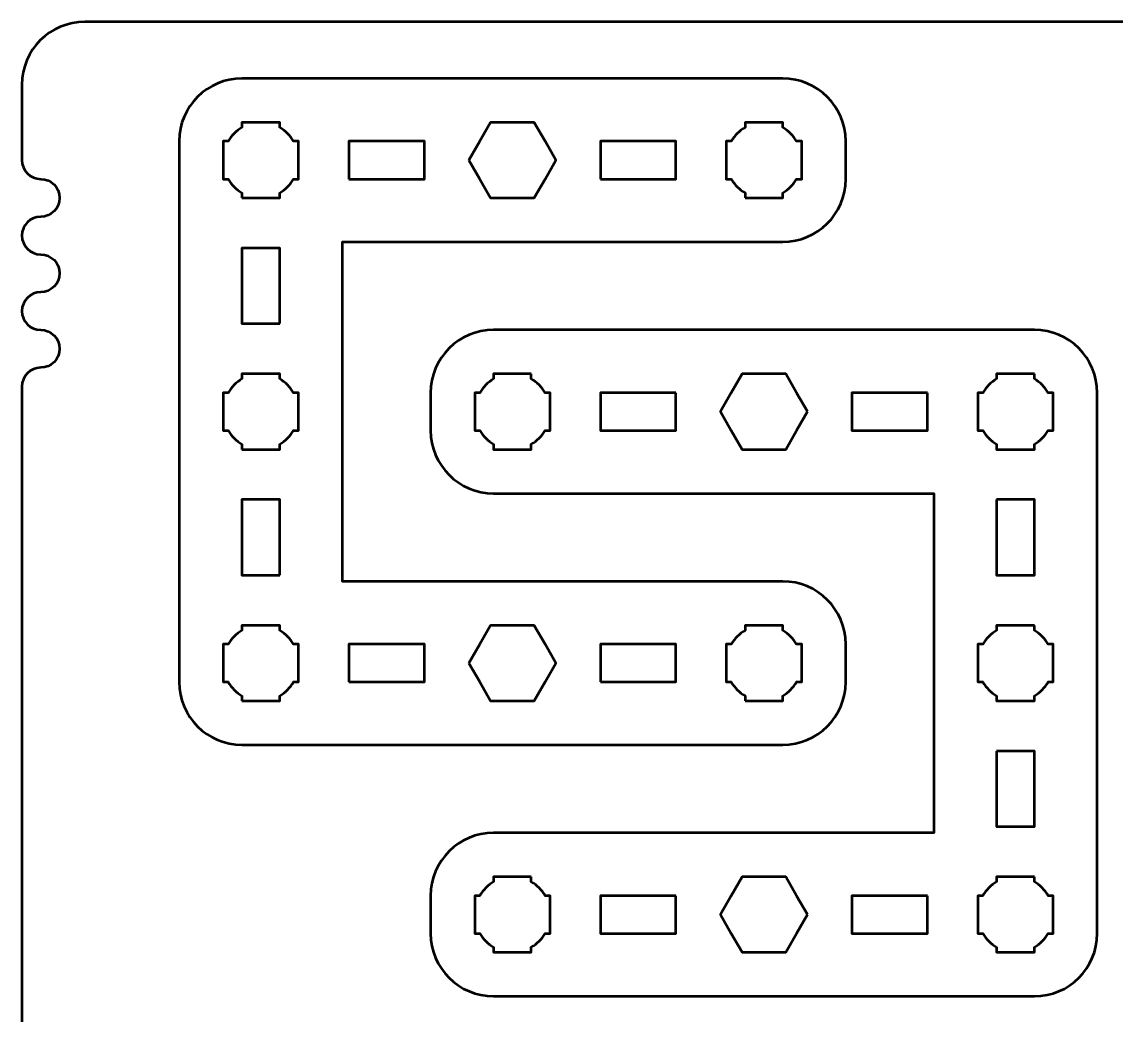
# Model space of a CAD drawing. Header units: centimetres. Extents: x -21 to 0, y -29.7 to 0.
# Drawn here: x -21 to -12.3, y -7.9 to 0 of the extents above; entities that cross this region are included whole.
import ezdxf

# ---------------------------------------------------------------- set-up
doc = ezdxf.new("R2010")
doc.units = ezdxf.units.CM
doc.header["$MEASUREMENT"] = 0
doc.layers.add('Layer 1', color=7, linetype='Continuous')

msp = doc.modelspace()

# ---------------------------------------------------------------- linework, layer by layer
at = {"layer": 'Layer 1', "color": 1, "lineweight": 53}
msp.add_open_spline([(-21.00003, -29.19995), (-21.00003, -29.19995), (-21.00003, -2.89992), (-21.00003, -2.89992), (-21.00003, -2.89992), (-21.00003, -2.81709), (-20.93286, -2.74992), (-20.85003, -2.74992), (-20.85003, -2.74992), (-20.7672, -2.74992), (-20.70003, -2.68275), (-20.70003, -2.59992), (-20.70003, -2.59992), (-20.70003, -2.51709), (-20.7672, -2.44992), (-20.85003, -2.44992), (-20.85003, -2.44992), (-20.93286, -2.44992), (-21.00003, -2.38275), (-21.00003, -2.29992), (-21.00003, -2.29992), (-21.00003, -2.21709), (-20.93286, -2.14992), (-20.85003, -2.14992), (-20.85003, -2.14992), (-20.7672, -2.14992), (-20.70003, -2.08275), (-20.70003, -1.99992), (-20.70003, -1.99992), (-20.70003, -1.91709), (-20.7672, -1.84992), (-20.85003, -1.84992), (-20.85003, -1.84992), (-20.93286, -1.84992), (-21.00003, -1.78275), (-21.00003, -1.69992), (-21.00003, -1.69992), (-21.00003, -1.61709), (-20.93286, -1.54992), (-20.85003, -1.54992), (-20.85003, -1.54992), (-20.7672, -1.54992), (-20.70003, -1.48275), (-20.70003, -1.39992), (-20.70003, -1.39992), (-20.70003, -1.31709), (-20.7672, -1.24992), (-20.85003, -1.24992), (-20.85003, -1.24992), (-20.93286, -1.24992), (-21.00003, -1.18275), (-21.00003, -1.09992), (-21.00003, -1.09992), (-21.00003, -1.09992), (-21.00003, -0.49992), (-21.00003, -0.49992), (-21.00003, -0.49992), (-21.00003, -0.22295), (-20.77694, 0.00004), (-20.49994, 0.00004), (-20.49994, 0.00004), (-20.49994, 0.00004), (-0.50008, 0.00004), (-0.50008, 0.00004), (-0.50008, 0.00004), (-0.22294, 0.00004), (0.00002, -0.22295), (0.00002, -0.49992), (0.00002, -0.49992), (0.00002, -0.49992), (0.00002, -29.19995), (0.00002, -29.19995), (0.00002, -29.19995), (0.00002, -29.47695), (-0.22294, -29.70004), (-0.50008, -29.70004), (-0.50008, -29.70004), (-0.50008, -29.70004), (-20.49994, -29.70004), (-20.49994, -29.70004), (-20.49994, -29.70004), (-20.77694, -29.70004), (-21.00003, -29.47695), (-21.00003, -29.19995)], degree=3, knots=[0, 0, 0, 0, 0.047619, 0.047619, 0.047619, 0.047619, 0.0952381, 0.0952381, 0.0952381, 0.0952381, 0.1428571, 0.1428571, 0.1428571, 0.1428571, 0.1904762, 0.1904762, 0.1904762, 0.1904762, 0.2380952, 0.2380952, 0.2380952, 0.2380952, 0.2857143, 0.2857143, 0.2857143, 0.2857143, 0.3333333, 0.3333333, 0.3333333, 0.3333333, 0.3809524, 0.3809524, 0.3809524, 0.3809524, 0.4285714, 0.4285714, 0.4285714, 0.4285714, 0.4761905, 0.4761905, 0.4761905, 0.4761905, 0.5238095, 0.5238095, 0.5238095, 0.5238095, 0.5714286, 0.5714286, 0.5714286, 0.5714286, 0.6190476, 0.6190476, 0.6190476, 0.6190476, 0.6666667, 0.6666667, 0.6666667, 0.6666667, 0.7142857, 0.7142857, 0.7142857, 0.7142857, 0.7619048, 0.7619048, 0.7619048, 0.7619048, 0.8095238, 0.8095238, 0.8095238, 0.8095238, 0.8571429, 0.8571429, 0.8571429, 0.8571429, 0.9047619, 0.9047619, 0.9047619, 0.9047619, 0.952381, 0.952381, 0.952381, 0.952381, 1, 1, 1, 1], dxfattribs=at)
at = {"layer": 'Layer 1', "color": 3, "lineweight": 53}
for points in [[(-14.95, -1.75), (-14.95, -1.75), (-18.45, -1.75), (-18.45, -1.75), (-18.45, -1.75), (-18.45, -1.75), (-18.45, -4.45), (-18.45, -4.45), (-18.45, -4.45), (-18.45, -4.45), (-14.95, -4.45), (-14.95, -4.45), (-14.95, -4.45), (-14.67391, -4.45), (-14.45, -4.67391), (-14.45, -4.95), (-14.45, -4.95), (-14.45, -4.95), (-14.45, -5.25), (-14.45, -5.25), (-14.45, -5.25), (-14.45, -5.52609), (-14.67391, -5.75), (-14.95, -5.75), (-14.95, -5.75), (-14.95, -5.75), (-18.95, -5.75), (-18.95, -5.75), (-18.95, -5.75), (-18.95, -5.75), (-19.25, -5.75), (-19.25, -5.75), (-19.25, -5.75), (-19.52609, -5.75), (-19.75, -5.52609), (-19.75, -5.25), (-19.75, -5.25), (-19.75, -5.25), (-19.75, -4.95), (-19.75, -4.95), (-19.75, -4.95), (-19.75, -4.95), (-19.75, -1.25), (-19.75, -1.25), (-19.75, -1.25), (-19.75, -1.25), (-19.75, -0.95), (-19.75, -0.95), (-19.75, -0.95), (-19.75, -0.67391), (-19.52609, -0.45), (-19.25, -0.45), (-19.25, -0.45), (-19.25, -0.45), (-18.95, -0.45), (-18.95, -0.45), (-18.95, -0.45), (-18.95, -0.45), (-14.95, -0.45), (-14.95, -0.45), (-14.95, -0.45), (-14.67391, -0.45), (-14.45, -0.67391), (-14.45, -0.95), (-14.45, -0.95), (-14.45, -0.95), (-14.45, -1.25), (-14.45, -1.25), (-14.45, -1.25), (-14.45, -1.52609), (-14.67391, -1.75), (-14.95, -1.75)], [(-17.25, -6.45), (-17.25, -6.45), (-13.75, -6.45), (-13.75, -6.45), (-13.75, -6.45), (-13.75, -6.45), (-13.75, -3.75), (-13.75, -3.75), (-13.75, -3.75), (-13.75, -3.75), (-17.25, -3.75), (-17.25, -3.75), (-17.25, -3.75), (-17.52609, -3.75), (-17.75, -3.52609), (-17.75, -3.25), (-17.75, -3.25), (-17.75, -3.25), (-17.75, -2.95), (-17.75, -2.95), (-17.75, -2.95), (-17.75, -2.67391), (-17.52609, -2.45), (-17.25, -2.45), (-17.25, -2.45), (-17.25, -2.45), (-13.25, -2.45), (-13.25, -2.45), (-13.25, -2.45), (-13.25, -2.45), (-12.95, -2.45), (-12.95, -2.45), (-12.95, -2.45), (-12.67391, -2.45), (-12.45, -2.67391), (-12.45, -2.95), (-12.45, -2.95), (-12.45, -2.95), (-12.45, -3.25), (-12.45, -3.25), (-12.45, -3.25), (-12.45, -3.25), (-12.45, -6.95), (-12.45, -6.95), (-12.45, -6.95), (-12.45, -6.95), (-12.45, -7.25), (-12.45, -7.25), (-12.45, -7.25), (-12.45, -7.52609), (-12.67391, -7.75), (-12.95, -7.75), (-12.95, -7.75), (-12.95, -7.75), (-13.25, -7.75), (-13.25, -7.75), (-13.25, -7.75), (-13.25, -7.75), (-17.25, -7.75), (-17.25, -7.75), (-17.25, -7.75), (-17.52609, -7.75), (-17.75, -7.52609), (-17.75, -7.25), (-17.75, -7.25), (-17.75, -7.25), (-17.75, -6.95), (-17.75, -6.95), (-17.75, -6.95), (-17.75, -6.67391), (-17.52609, -6.45), (-17.25, -6.45)]]:
    msp.add_open_spline(points, degree=3, knots=[0, 0, 0, 0, 0.0555556, 0.0555556, 0.0555556, 0.0555556, 0.1111111, 0.1111111, 0.1111111, 0.1111111, 0.1666667, 0.1666667, 0.1666667, 0.1666667, 0.2222222, 0.2222222, 0.2222222, 0.2222222, 0.2777778, 0.2777778, 0.2777778, 0.2777778, 0.3333333, 0.3333333, 0.3333333, 0.3333333, 0.3888889, 0.3888889, 0.3888889, 0.3888889, 0.4444444, 0.4444444, 0.4444444, 0.4444444, 0.5, 0.5, 0.5, 0.5, 0.5555556, 0.5555556, 0.5555556, 0.5555556, 0.6111111, 0.6111111, 0.6111111, 0.6111111, 0.6666667, 0.6666667, 0.6666667, 0.6666667, 0.7222222, 0.7222222, 0.7222222, 0.7222222, 0.7777778, 0.7777778, 0.7777778, 0.7777778, 0.8333333, 0.8333333, 0.8333333, 0.8333333, 0.8888889, 0.8888889, 0.8888889, 0.8888889, 0.9444444, 0.9444444, 0.9444444, 0.9444444, 1, 1, 1, 1], dxfattribs=at)
at = {"layer": 'Layer 1', "lineweight": 53}
for points, knots in [([(-19.25, -1.4), (-19.25, -1.4), (-19.25, -1.35985), (-19.25, -1.35985), (-19.25, -1.35985), (-19.29553, -1.3335), (-19.3335, -1.29553), (-19.35985, -1.25), (-19.35985, -1.25), (-19.35985, -1.25), (-19.4, -1.25), (-19.4, -1.25), (-19.4, -1.25), (-19.4, -1.25), (-19.4, -1.1), (-19.4, -1.1), (-19.4, -1.1), (-19.4, -1.1), (-19.4, -0.95), (-19.4, -0.95), (-19.4, -0.95), (-19.4, -0.95), (-19.35985, -0.95), (-19.35985, -0.95), (-19.35985, -0.95), (-19.3335, -0.90447), (-19.29553, -0.8665), (-19.25, -0.84015), (-19.25, -0.84015), (-19.25, -0.84015), (-19.25, -0.8), (-19.25, -0.8), (-19.25, -0.8), (-19.25, -0.8), (-19.1, -0.8), (-19.1, -0.8), (-19.1, -0.8), (-19.1, -0.8), (-18.95, -0.8), (-18.95, -0.8), (-18.95, -0.8), (-18.95, -0.8), (-18.95, -0.84015), (-18.95, -0.84015), (-18.95, -0.84015), (-18.90447, -0.8665), (-18.8665, -0.90447), (-18.84015, -0.95), (-18.84015, -0.95), (-18.84015, -0.95), (-18.8, -0.95), (-18.8, -0.95), (-18.8, -0.95), (-18.8, -0.95), (-18.8, -1.1), (-18.8, -1.1), (-18.8, -1.1), (-18.8, -1.1), (-18.8, -1.25), (-18.8, -1.25), (-18.8, -1.25), (-18.8, -1.25), (-18.84015, -1.25), (-18.84015, -1.25), (-18.84015, -1.25), (-18.8665, -1.29553), (-18.90447, -1.3335), (-18.95, -1.35985), (-18.95, -1.35985), (-18.95, -1.35985), (-18.95, -1.4), (-18.95, -1.4), (-18.95, -1.4), (-18.95, -1.4), (-19.1, -1.4), (-19.1, -1.4), (-19.1, -1.4), (-19.1, -1.4), (-19.25, -1.4), (-19.25, -1.4)], [0, 0, 0, 0, 0.05, 0.05, 0.05, 0.05, 0.1, 0.1, 0.1, 0.1, 0.15, 0.15, 0.15, 0.15, 0.2, 0.2, 0.2, 0.2, 0.25, 0.25, 0.25, 0.25, 0.3, 0.3, 0.3, 0.3, 0.35, 0.35, 0.35, 0.35, 0.4, 0.4, 0.4, 0.4, 0.45, 0.45, 0.45, 0.45, 0.5, 0.5, 0.5, 0.5, 0.55, 0.55, 0.55, 0.55, 0.6, 0.6, 0.6, 0.6, 0.65, 0.65, 0.65, 0.65, 0.7, 0.7, 0.7, 0.7, 0.75, 0.75, 0.75, 0.75, 0.8, 0.8, 0.8, 0.8, 0.85, 0.85, 0.85, 0.85, 0.9, 0.9, 0.9, 0.9, 0.95, 0.95, 0.95, 0.95, 1, 1, 1, 1]), ([(-17.44641, -1.1), (-17.44641, -1.1), (-17.35981, -0.95), (-17.35981, -0.95), (-17.35981, -0.95), (-17.35981, -0.95), (-17.27321, -0.8), (-17.27321, -0.8), (-17.27321, -0.8), (-17.27321, -0.8), (-17.1, -0.8), (-17.1, -0.8), (-17.1, -0.8), (-17.1, -0.8), (-16.92679, -0.8), (-16.92679, -0.8), (-16.92679, -0.8), (-16.92679, -0.8), (-16.84019, -0.95), (-16.84019, -0.95), (-16.84019, -0.95), (-16.84019, -0.95), (-16.75359, -1.1), (-16.75359, -1.1), (-16.75359, -1.1), (-16.75359, -1.1), (-16.84019, -1.25), (-16.84019, -1.25), (-16.84019, -1.25), (-16.84019, -1.25), (-16.92679, -1.4), (-16.92679, -1.4), (-16.92679, -1.4), (-16.92679, -1.4), (-17.1, -1.4), (-17.1, -1.4), (-17.1, -1.4), (-17.1, -1.4), (-17.27321, -1.4), (-17.27321, -1.4), (-17.27321, -1.4), (-17.27321, -1.4), (-17.35981, -1.25), (-17.35981, -1.25), (-17.35981, -1.25), (-17.35981, -1.25), (-17.44641, -1.1), (-17.44641, -1.1)], [0, 0, 0, 0, 0.0833333, 0.0833333, 0.0833333, 0.0833333, 0.1666667, 0.1666667, 0.1666667, 0.1666667, 0.25, 0.25, 0.25, 0.25, 0.3333333, 0.3333333, 0.3333333, 0.3333333, 0.4166667, 0.4166667, 0.4166667, 0.4166667, 0.5, 0.5, 0.5, 0.5, 0.5833333, 0.5833333, 0.5833333, 0.5833333, 0.6666667, 0.6666667, 0.6666667, 0.6666667, 0.75, 0.75, 0.75, 0.75, 0.8333333, 0.8333333, 0.8333333, 0.8333333, 0.9166667, 0.9166667, 0.9166667, 0.9166667, 1, 1, 1, 1]), ([(-15.25, -1.4), (-15.25, -1.4), (-15.25, -1.35985), (-15.25, -1.35985), (-15.25, -1.35985), (-15.29553, -1.3335), (-15.3335, -1.29553), (-15.35985, -1.25), (-15.35985, -1.25), (-15.35985, -1.25), (-15.4, -1.25), (-15.4, -1.25), (-15.4, -1.25), (-15.4, -1.25), (-15.4, -1.1), (-15.4, -1.1), (-15.4, -1.1), (-15.4, -1.1), (-15.4, -0.95), (-15.4, -0.95), (-15.4, -0.95), (-15.4, -0.95), (-15.35985, -0.95), (-15.35985, -0.95), (-15.35985, -0.95), (-15.3335, -0.90447), (-15.29553, -0.8665), (-15.25, -0.84015), (-15.25, -0.84015), (-15.25, -0.84015), (-15.25, -0.8), (-15.25, -0.8), (-15.25, -0.8), (-15.25, -0.8), (-15.1, -0.8), (-15.1, -0.8), (-15.1, -0.8), (-15.1, -0.8), (-14.95, -0.8), (-14.95, -0.8), (-14.95, -0.8), (-14.95, -0.8), (-14.95, -0.84015), (-14.95, -0.84015), (-14.95, -0.84015), (-14.90447, -0.8665), (-14.8665, -0.90447), (-14.84015, -0.95), (-14.84015, -0.95), (-14.84015, -0.95), (-14.8, -0.95), (-14.8, -0.95), (-14.8, -0.95), (-14.8, -0.95), (-14.8, -1.1), (-14.8, -1.1), (-14.8, -1.1), (-14.8, -1.1), (-14.8, -1.25), (-14.8, -1.25), (-14.8, -1.25), (-14.8, -1.25), (-14.84015, -1.25), (-14.84015, -1.25), (-14.84015, -1.25), (-14.8665, -1.29553), (-14.90447, -1.3335), (-14.95, -1.35985), (-14.95, -1.35985), (-14.95, -1.35985), (-14.95, -1.4), (-14.95, -1.4), (-14.95, -1.4), (-14.95, -1.4), (-15.1, -1.4), (-15.1, -1.4), (-15.1, -1.4), (-15.1, -1.4), (-15.25, -1.4), (-15.25, -1.4)], [0, 0, 0, 0, 0.05, 0.05, 0.05, 0.05, 0.1, 0.1, 0.1, 0.1, 0.15, 0.15, 0.15, 0.15, 0.2, 0.2, 0.2, 0.2, 0.25, 0.25, 0.25, 0.25, 0.3, 0.3, 0.3, 0.3, 0.35, 0.35, 0.35, 0.35, 0.4, 0.4, 0.4, 0.4, 0.45, 0.45, 0.45, 0.45, 0.5, 0.5, 0.5, 0.5, 0.55, 0.55, 0.55, 0.55, 0.6, 0.6, 0.6, 0.6, 0.65, 0.65, 0.65, 0.65, 0.7, 0.7, 0.7, 0.7, 0.75, 0.75, 0.75, 0.75, 0.8, 0.8, 0.8, 0.8, 0.85, 0.85, 0.85, 0.85, 0.9, 0.9, 0.9, 0.9, 0.95, 0.95, 0.95, 0.95, 1, 1, 1, 1]), ([(-18.4, -1.25), (-18.4, -1.25), (-18.4, -0.95), (-18.4, -0.95), (-18.4, -0.95), (-18.4, -0.95), (-17.8, -0.95), (-17.8, -0.95), (-17.8, -0.95), (-17.8, -0.95), (-17.8, -1.25), (-17.8, -1.25), (-17.8, -1.25), (-17.8, -1.25), (-18.4, -1.25), (-18.4, -1.25)], [0, 0, 0, 0, 0.25, 0.25, 0.25, 0.25, 0.5, 0.5, 0.5, 0.5, 0.75, 0.75, 0.75, 0.75, 1, 1, 1, 1]), ([(-16.4, -1.25), (-16.4, -1.25), (-16.4, -0.95), (-16.4, -0.95), (-16.4, -0.95), (-16.4, -0.95), (-15.8, -0.95), (-15.8, -0.95), (-15.8, -0.95), (-15.8, -0.95), (-15.8, -1.25), (-15.8, -1.25), (-15.8, -1.25), (-15.8, -1.25), (-16.4, -1.25), (-16.4, -1.25)], [0, 0, 0, 0, 0.25, 0.25, 0.25, 0.25, 0.5, 0.5, 0.5, 0.5, 0.75, 0.75, 0.75, 0.75, 1, 1, 1, 1]), ([(-18.95, -2.4), (-18.95, -2.4), (-19.25, -2.4), (-19.25, -2.4), (-19.25, -2.4), (-19.25, -2.4), (-19.25, -1.8), (-19.25, -1.8), (-19.25, -1.8), (-19.25, -1.8), (-18.95, -1.8), (-18.95, -1.8), (-18.95, -1.8), (-18.95, -1.8), (-18.95, -2.4), (-18.95, -2.4)], [0, 0, 0, 0, 0.25, 0.25, 0.25, 0.25, 0.5, 0.5, 0.5, 0.5, 0.75, 0.75, 0.75, 0.75, 1, 1, 1, 1]), ([(-19.25, -3.4), (-19.25, -3.4), (-19.25, -3.35985), (-19.25, -3.35985), (-19.25, -3.35985), (-19.29553, -3.3335), (-19.3335, -3.29553), (-19.35985, -3.25), (-19.35985, -3.25), (-19.35985, -3.25), (-19.4, -3.25), (-19.4, -3.25), (-19.4, -3.25), (-19.4, -3.25), (-19.4, -3.1), (-19.4, -3.1), (-19.4, -3.1), (-19.4, -3.1), (-19.4, -2.95), (-19.4, -2.95), (-19.4, -2.95), (-19.4, -2.95), (-19.35985, -2.95), (-19.35985, -2.95), (-19.35985, -2.95), (-19.3335, -2.90447), (-19.29553, -2.8665), (-19.25, -2.84015), (-19.25, -2.84015), (-19.25, -2.84015), (-19.25, -2.8), (-19.25, -2.8), (-19.25, -2.8), (-19.25, -2.8), (-19.1, -2.8), (-19.1, -2.8), (-19.1, -2.8), (-19.1, -2.8), (-18.95, -2.8), (-18.95, -2.8), (-18.95, -2.8), (-18.95, -2.8), (-18.95, -2.84015), (-18.95, -2.84015), (-18.95, -2.84015), (-18.90447, -2.8665), (-18.8665, -2.90447), (-18.84015, -2.95), (-18.84015, -2.95), (-18.84015, -2.95), (-18.8, -2.95), (-18.8, -2.95), (-18.8, -2.95), (-18.8, -2.95), (-18.8, -3.1), (-18.8, -3.1), (-18.8, -3.1), (-18.8, -3.1), (-18.8, -3.25), (-18.8, -3.25), (-18.8, -3.25), (-18.8, -3.25), (-18.84015, -3.25), (-18.84015, -3.25), (-18.84015, -3.25), (-18.8665, -3.29553), (-18.90447, -3.3335), (-18.95, -3.35985), (-18.95, -3.35985), (-18.95, -3.35985), (-18.95, -3.4), (-18.95, -3.4), (-18.95, -3.4), (-18.95, -3.4), (-19.1, -3.4), (-19.1, -3.4), (-19.1, -3.4), (-19.1, -3.4), (-19.25, -3.4), (-19.25, -3.4)], [0, 0, 0, 0, 0.05, 0.05, 0.05, 0.05, 0.1, 0.1, 0.1, 0.1, 0.15, 0.15, 0.15, 0.15, 0.2, 0.2, 0.2, 0.2, 0.25, 0.25, 0.25, 0.25, 0.3, 0.3, 0.3, 0.3, 0.35, 0.35, 0.35, 0.35, 0.4, 0.4, 0.4, 0.4, 0.45, 0.45, 0.45, 0.45, 0.5, 0.5, 0.5, 0.5, 0.55, 0.55, 0.55, 0.55, 0.6, 0.6, 0.6, 0.6, 0.65, 0.65, 0.65, 0.65, 0.7, 0.7, 0.7, 0.7, 0.75, 0.75, 0.75, 0.75, 0.8, 0.8, 0.8, 0.8, 0.85, 0.85, 0.85, 0.85, 0.9, 0.9, 0.9, 0.9, 0.95, 0.95, 0.95, 0.95, 1, 1, 1, 1]), ([(-16.95, -2.8), (-16.95, -2.8), (-16.95, -2.84015), (-16.95, -2.84015), (-16.95, -2.84015), (-16.90447, -2.8665), (-16.8665, -2.90447), (-16.84015, -2.95), (-16.84015, -2.95), (-16.84015, -2.95), (-16.8, -2.95), (-16.8, -2.95), (-16.8, -2.95), (-16.8, -2.95), (-16.8, -3.1), (-16.8, -3.1), (-16.8, -3.1), (-16.8, -3.1), (-16.8, -3.25), (-16.8, -3.25), (-16.8, -3.25), (-16.8, -3.25), (-16.84015, -3.25), (-16.84015, -3.25), (-16.84015, -3.25), (-16.8665, -3.29553), (-16.90447, -3.3335), (-16.95, -3.35985), (-16.95, -3.35985), (-16.95, -3.35985), (-16.95, -3.4), (-16.95, -3.4), (-16.95, -3.4), (-16.95, -3.4), (-17.1, -3.4), (-17.1, -3.4), (-17.1, -3.4), (-17.1, -3.4), (-17.25, -3.4), (-17.25, -3.4), (-17.25, -3.4), (-17.25, -3.4), (-17.25, -3.35985), (-17.25, -3.35985), (-17.25, -3.35985), (-17.29553, -3.3335), (-17.3335, -3.29553), (-17.35985, -3.25), (-17.35985, -3.25), (-17.35985, -3.25), (-17.4, -3.25), (-17.4, -3.25), (-17.4, -3.25), (-17.4, -3.25), (-17.4, -3.1), (-17.4, -3.1), (-17.4, -3.1), (-17.4, -3.1), (-17.4, -2.95), (-17.4, -2.95), (-17.4, -2.95), (-17.4, -2.95), (-17.35985, -2.95), (-17.35985, -2.95), (-17.35985, -2.95), (-17.3335, -2.90447), (-17.29553, -2.8665), (-17.25, -2.84015), (-17.25, -2.84015), (-17.25, -2.84015), (-17.25, -2.8), (-17.25, -2.8), (-17.25, -2.8), (-17.25, -2.8), (-17.1, -2.8), (-17.1, -2.8), (-17.1, -2.8), (-17.1, -2.8), (-16.95, -2.8), (-16.95, -2.8)], [0, 0, 0, 0, 0.05, 0.05, 0.05, 0.05, 0.1, 0.1, 0.1, 0.1, 0.15, 0.15, 0.15, 0.15, 0.2, 0.2, 0.2, 0.2, 0.25, 0.25, 0.25, 0.25, 0.3, 0.3, 0.3, 0.3, 0.35, 0.35, 0.35, 0.35, 0.4, 0.4, 0.4, 0.4, 0.45, 0.45, 0.45, 0.45, 0.5, 0.5, 0.5, 0.5, 0.55, 0.55, 0.55, 0.55, 0.6, 0.6, 0.6, 0.6, 0.65, 0.65, 0.65, 0.65, 0.7, 0.7, 0.7, 0.7, 0.75, 0.75, 0.75, 0.75, 0.8, 0.8, 0.8, 0.8, 0.85, 0.85, 0.85, 0.85, 0.9, 0.9, 0.9, 0.9, 0.95, 0.95, 0.95, 0.95, 1, 1, 1, 1]), ([(-14.75359, -3.1), (-14.75359, -3.1), (-14.84019, -3.25), (-14.84019, -3.25), (-14.84019, -3.25), (-14.84019, -3.25), (-14.92679, -3.4), (-14.92679, -3.4), (-14.92679, -3.4), (-14.92679, -3.4), (-15.1, -3.4), (-15.1, -3.4), (-15.1, -3.4), (-15.1, -3.4), (-15.27321, -3.4), (-15.27321, -3.4), (-15.27321, -3.4), (-15.27321, -3.4), (-15.35981, -3.25), (-15.35981, -3.25), (-15.35981, -3.25), (-15.35981, -3.25), (-15.44641, -3.1), (-15.44641, -3.1), (-15.44641, -3.1), (-15.44641, -3.1), (-15.35981, -2.95), (-15.35981, -2.95), (-15.35981, -2.95), (-15.35981, -2.95), (-15.27321, -2.8), (-15.27321, -2.8), (-15.27321, -2.8), (-15.27321, -2.8), (-15.1, -2.8), (-15.1, -2.8), (-15.1, -2.8), (-15.1, -2.8), (-14.92679, -2.8), (-14.92679, -2.8), (-14.92679, -2.8), (-14.92679, -2.8), (-14.84019, -2.95), (-14.84019, -2.95), (-14.84019, -2.95), (-14.84019, -2.95), (-14.75359, -3.1), (-14.75359, -3.1)], [0, 0, 0, 0, 0.0833333, 0.0833333, 0.0833333, 0.0833333, 0.1666667, 0.1666667, 0.1666667, 0.1666667, 0.25, 0.25, 0.25, 0.25, 0.3333333, 0.3333333, 0.3333333, 0.3333333, 0.4166667, 0.4166667, 0.4166667, 0.4166667, 0.5, 0.5, 0.5, 0.5, 0.5833333, 0.5833333, 0.5833333, 0.5833333, 0.6666667, 0.6666667, 0.6666667, 0.6666667, 0.75, 0.75, 0.75, 0.75, 0.8333333, 0.8333333, 0.8333333, 0.8333333, 0.9166667, 0.9166667, 0.9166667, 0.9166667, 1, 1, 1, 1]), ([(-12.95, -2.8), (-12.95, -2.8), (-12.95, -2.84015), (-12.95, -2.84015), (-12.95, -2.84015), (-12.90447, -2.8665), (-12.8665, -2.90447), (-12.84015, -2.95), (-12.84015, -2.95), (-12.84015, -2.95), (-12.8, -2.95), (-12.8, -2.95), (-12.8, -2.95), (-12.8, -2.95), (-12.8, -3.1), (-12.8, -3.1), (-12.8, -3.1), (-12.8, -3.1), (-12.8, -3.25), (-12.8, -3.25), (-12.8, -3.25), (-12.8, -3.25), (-12.84015, -3.25), (-12.84015, -3.25), (-12.84015, -3.25), (-12.8665, -3.29553), (-12.90447, -3.3335), (-12.95, -3.35985), (-12.95, -3.35985), (-12.95, -3.35985), (-12.95, -3.4), (-12.95, -3.4), (-12.95, -3.4), (-12.95, -3.4), (-13.1, -3.4), (-13.1, -3.4), (-13.1, -3.4), (-13.1, -3.4), (-13.25, -3.4), (-13.25, -3.4), (-13.25, -3.4), (-13.25, -3.4), (-13.25, -3.35985), (-13.25, -3.35985), (-13.25, -3.35985), (-13.29553, -3.3335), (-13.3335, -3.29553), (-13.35985, -3.25), (-13.35985, -3.25), (-13.35985, -3.25), (-13.4, -3.25), (-13.4, -3.25), (-13.4, -3.25), (-13.4, -3.25), (-13.4, -3.1), (-13.4, -3.1), (-13.4, -3.1), (-13.4, -3.1), (-13.4, -2.95), (-13.4, -2.95), (-13.4, -2.95), (-13.4, -2.95), (-13.35985, -2.95), (-13.35985, -2.95), (-13.35985, -2.95), (-13.3335, -2.90447), (-13.29553, -2.8665), (-13.25, -2.84015), (-13.25, -2.84015), (-13.25, -2.84015), (-13.25, -2.8), (-13.25, -2.8), (-13.25, -2.8), (-13.25, -2.8), (-13.1, -2.8), (-13.1, -2.8), (-13.1, -2.8), (-13.1, -2.8), (-12.95, -2.8), (-12.95, -2.8)], [0, 0, 0, 0, 0.05, 0.05, 0.05, 0.05, 0.1, 0.1, 0.1, 0.1, 0.15, 0.15, 0.15, 0.15, 0.2, 0.2, 0.2, 0.2, 0.25, 0.25, 0.25, 0.25, 0.3, 0.3, 0.3, 0.3, 0.35, 0.35, 0.35, 0.35, 0.4, 0.4, 0.4, 0.4, 0.45, 0.45, 0.45, 0.45, 0.5, 0.5, 0.5, 0.5, 0.55, 0.55, 0.55, 0.55, 0.6, 0.6, 0.6, 0.6, 0.65, 0.65, 0.65, 0.65, 0.7, 0.7, 0.7, 0.7, 0.75, 0.75, 0.75, 0.75, 0.8, 0.8, 0.8, 0.8, 0.85, 0.85, 0.85, 0.85, 0.9, 0.9, 0.9, 0.9, 0.95, 0.95, 0.95, 0.95, 1, 1, 1, 1]), ([(-15.8, -2.95), (-15.8, -2.95), (-15.8, -3.25), (-15.8, -3.25), (-15.8, -3.25), (-15.8, -3.25), (-16.4, -3.25), (-16.4, -3.25), (-16.4, -3.25), (-16.4, -3.25), (-16.4, -2.95), (-16.4, -2.95), (-16.4, -2.95), (-16.4, -2.95), (-15.8, -2.95), (-15.8, -2.95)], [0, 0, 0, 0, 0.25, 0.25, 0.25, 0.25, 0.5, 0.5, 0.5, 0.5, 0.75, 0.75, 0.75, 0.75, 1, 1, 1, 1]), ([(-13.8, -2.95), (-13.8, -2.95), (-13.8, -3.25), (-13.8, -3.25), (-13.8, -3.25), (-13.8, -3.25), (-14.4, -3.25), (-14.4, -3.25), (-14.4, -3.25), (-14.4, -3.25), (-14.4, -2.95), (-14.4, -2.95), (-14.4, -2.95), (-14.4, -2.95), (-13.8, -2.95), (-13.8, -2.95)], [0, 0, 0, 0, 0.25, 0.25, 0.25, 0.25, 0.5, 0.5, 0.5, 0.5, 0.75, 0.75, 0.75, 0.75, 1, 1, 1, 1]), ([(-18.95, -4.4), (-18.95, -4.4), (-19.25, -4.4), (-19.25, -4.4), (-19.25, -4.4), (-19.25, -4.4), (-19.25, -3.8), (-19.25, -3.8), (-19.25, -3.8), (-19.25, -3.8), (-18.95, -3.8), (-18.95, -3.8), (-18.95, -3.8), (-18.95, -3.8), (-18.95, -4.4), (-18.95, -4.4)], [0, 0, 0, 0, 0.25, 0.25, 0.25, 0.25, 0.5, 0.5, 0.5, 0.5, 0.75, 0.75, 0.75, 0.75, 1, 1, 1, 1]), ([(-13.25, -3.8), (-13.25, -3.8), (-12.95, -3.8), (-12.95, -3.8), (-12.95, -3.8), (-12.95, -3.8), (-12.95, -4.4), (-12.95, -4.4), (-12.95, -4.4), (-12.95, -4.4), (-13.25, -4.4), (-13.25, -4.4), (-13.25, -4.4), (-13.25, -4.4), (-13.25, -3.8), (-13.25, -3.8)], [0, 0, 0, 0, 0.25, 0.25, 0.25, 0.25, 0.5, 0.5, 0.5, 0.5, 0.75, 0.75, 0.75, 0.75, 1, 1, 1, 1]), ([(-19.25, -5.4), (-19.25, -5.4), (-19.25, -5.35985), (-19.25, -5.35985), (-19.25, -5.35985), (-19.29553, -5.3335), (-19.3335, -5.29553), (-19.35985, -5.25), (-19.35985, -5.25), (-19.35985, -5.25), (-19.4, -5.25), (-19.4, -5.25), (-19.4, -5.25), (-19.4, -5.25), (-19.4, -5.1), (-19.4, -5.1), (-19.4, -5.1), (-19.4, -5.1), (-19.4, -4.95), (-19.4, -4.95), (-19.4, -4.95), (-19.4, -4.95), (-19.35985, -4.95), (-19.35985, -4.95), (-19.35985, -4.95), (-19.3335, -4.90447), (-19.29553, -4.8665), (-19.25, -4.84015), (-19.25, -4.84015), (-19.25, -4.84015), (-19.25, -4.8), (-19.25, -4.8), (-19.25, -4.8), (-19.25, -4.8), (-19.1, -4.8), (-19.1, -4.8), (-19.1, -4.8), (-19.1, -4.8), (-18.95, -4.8), (-18.95, -4.8), (-18.95, -4.8), (-18.95, -4.8), (-18.95, -4.84015), (-18.95, -4.84015), (-18.95, -4.84015), (-18.90447, -4.8665), (-18.8665, -4.90447), (-18.84015, -4.95), (-18.84015, -4.95), (-18.84015, -4.95), (-18.8, -4.95), (-18.8, -4.95), (-18.8, -4.95), (-18.8, -4.95), (-18.8, -5.1), (-18.8, -5.1), (-18.8, -5.1), (-18.8, -5.1), (-18.8, -5.25), (-18.8, -5.25), (-18.8, -5.25), (-18.8, -5.25), (-18.84015, -5.25), (-18.84015, -5.25), (-18.84015, -5.25), (-18.8665, -5.29553), (-18.90447, -5.3335), (-18.95, -5.35985), (-18.95, -5.35985), (-18.95, -5.35985), (-18.95, -5.4), (-18.95, -5.4), (-18.95, -5.4), (-18.95, -5.4), (-19.1, -5.4), (-19.1, -5.4), (-19.1, -5.4), (-19.1, -5.4), (-19.25, -5.4), (-19.25, -5.4)], [0, 0, 0, 0, 0.05, 0.05, 0.05, 0.05, 0.1, 0.1, 0.1, 0.1, 0.15, 0.15, 0.15, 0.15, 0.2, 0.2, 0.2, 0.2, 0.25, 0.25, 0.25, 0.25, 0.3, 0.3, 0.3, 0.3, 0.35, 0.35, 0.35, 0.35, 0.4, 0.4, 0.4, 0.4, 0.45, 0.45, 0.45, 0.45, 0.5, 0.5, 0.5, 0.5, 0.55, 0.55, 0.55, 0.55, 0.6, 0.6, 0.6, 0.6, 0.65, 0.65, 0.65, 0.65, 0.7, 0.7, 0.7, 0.7, 0.75, 0.75, 0.75, 0.75, 0.8, 0.8, 0.8, 0.8, 0.85, 0.85, 0.85, 0.85, 0.9, 0.9, 0.9, 0.9, 0.95, 0.95, 0.95, 0.95, 1, 1, 1, 1]), ([(-17.44641, -5.1), (-17.44641, -5.1), (-17.35981, -4.95), (-17.35981, -4.95), (-17.35981, -4.95), (-17.35981, -4.95), (-17.27321, -4.8), (-17.27321, -4.8), (-17.27321, -4.8), (-17.27321, -4.8), (-17.1, -4.8), (-17.1, -4.8), (-17.1, -4.8), (-17.1, -4.8), (-16.92679, -4.8), (-16.92679, -4.8), (-16.92679, -4.8), (-16.92679, -4.8), (-16.84019, -4.95), (-16.84019, -4.95), (-16.84019, -4.95), (-16.84019, -4.95), (-16.75359, -5.1), (-16.75359, -5.1), (-16.75359, -5.1), (-16.75359, -5.1), (-16.84019, -5.25), (-16.84019, -5.25), (-16.84019, -5.25), (-16.84019, -5.25), (-16.92679, -5.4), (-16.92679, -5.4), (-16.92679, -5.4), (-16.92679, -5.4), (-17.1, -5.4), (-17.1, -5.4), (-17.1, -5.4), (-17.1, -5.4), (-17.27321, -5.4), (-17.27321, -5.4), (-17.27321, -5.4), (-17.27321, -5.4), (-17.35981, -5.25), (-17.35981, -5.25), (-17.35981, -5.25), (-17.35981, -5.25), (-17.44641, -5.1), (-17.44641, -5.1)], [0, 0, 0, 0, 0.0833333, 0.0833333, 0.0833333, 0.0833333, 0.1666667, 0.1666667, 0.1666667, 0.1666667, 0.25, 0.25, 0.25, 0.25, 0.3333333, 0.3333333, 0.3333333, 0.3333333, 0.4166667, 0.4166667, 0.4166667, 0.4166667, 0.5, 0.5, 0.5, 0.5, 0.5833333, 0.5833333, 0.5833333, 0.5833333, 0.6666667, 0.6666667, 0.6666667, 0.6666667, 0.75, 0.75, 0.75, 0.75, 0.8333333, 0.8333333, 0.8333333, 0.8333333, 0.9166667, 0.9166667, 0.9166667, 0.9166667, 1, 1, 1, 1]), ([(-15.25, -5.4), (-15.25, -5.4), (-15.25, -5.35985), (-15.25, -5.35985), (-15.25, -5.35985), (-15.29553, -5.3335), (-15.3335, -5.29553), (-15.35985, -5.25), (-15.35985, -5.25), (-15.35985, -5.25), (-15.4, -5.25), (-15.4, -5.25), (-15.4, -5.25), (-15.4, -5.25), (-15.4, -5.1), (-15.4, -5.1), (-15.4, -5.1), (-15.4, -5.1), (-15.4, -4.95), (-15.4, -4.95), (-15.4, -4.95), (-15.4, -4.95), (-15.35985, -4.95), (-15.35985, -4.95), (-15.35985, -4.95), (-15.3335, -4.90447), (-15.29553, -4.8665), (-15.25, -4.84015), (-15.25, -4.84015), (-15.25, -4.84015), (-15.25, -4.8), (-15.25, -4.8), (-15.25, -4.8), (-15.25, -4.8), (-15.1, -4.8), (-15.1, -4.8), (-15.1, -4.8), (-15.1, -4.8), (-14.95, -4.8), (-14.95, -4.8), (-14.95, -4.8), (-14.95, -4.8), (-14.95, -4.84015), (-14.95, -4.84015), (-14.95, -4.84015), (-14.90447, -4.8665), (-14.8665, -4.90447), (-14.84015, -4.95), (-14.84015, -4.95), (-14.84015, -4.95), (-14.8, -4.95), (-14.8, -4.95), (-14.8, -4.95), (-14.8, -4.95), (-14.8, -5.1), (-14.8, -5.1), (-14.8, -5.1), (-14.8, -5.1), (-14.8, -5.25), (-14.8, -5.25), (-14.8, -5.25), (-14.8, -5.25), (-14.84015, -5.25), (-14.84015, -5.25), (-14.84015, -5.25), (-14.8665, -5.29553), (-14.90447, -5.3335), (-14.95, -5.35985), (-14.95, -5.35985), (-14.95, -5.35985), (-14.95, -5.4), (-14.95, -5.4), (-14.95, -5.4), (-14.95, -5.4), (-15.1, -5.4), (-15.1, -5.4), (-15.1, -5.4), (-15.1, -5.4), (-15.25, -5.4), (-15.25, -5.4)], [0, 0, 0, 0, 0.05, 0.05, 0.05, 0.05, 0.1, 0.1, 0.1, 0.1, 0.15, 0.15, 0.15, 0.15, 0.2, 0.2, 0.2, 0.2, 0.25, 0.25, 0.25, 0.25, 0.3, 0.3, 0.3, 0.3, 0.35, 0.35, 0.35, 0.35, 0.4, 0.4, 0.4, 0.4, 0.45, 0.45, 0.45, 0.45, 0.5, 0.5, 0.5, 0.5, 0.55, 0.55, 0.55, 0.55, 0.6, 0.6, 0.6, 0.6, 0.65, 0.65, 0.65, 0.65, 0.7, 0.7, 0.7, 0.7, 0.75, 0.75, 0.75, 0.75, 0.8, 0.8, 0.8, 0.8, 0.85, 0.85, 0.85, 0.85, 0.9, 0.9, 0.9, 0.9, 0.95, 0.95, 0.95, 0.95, 1, 1, 1, 1]), ([(-12.95, -4.8), (-12.95, -4.8), (-12.95, -4.84015), (-12.95, -4.84015), (-12.95, -4.84015), (-12.90447, -4.8665), (-12.8665, -4.90447), (-12.84015, -4.95), (-12.84015, -4.95), (-12.84015, -4.95), (-12.8, -4.95), (-12.8, -4.95), (-12.8, -4.95), (-12.8, -4.95), (-12.8, -5.1), (-12.8, -5.1), (-12.8, -5.1), (-12.8, -5.1), (-12.8, -5.25), (-12.8, -5.25), (-12.8, -5.25), (-12.8, -5.25), (-12.84015, -5.25), (-12.84015, -5.25), (-12.84015, -5.25), (-12.8665, -5.29553), (-12.90447, -5.3335), (-12.95, -5.35985), (-12.95, -5.35985), (-12.95, -5.35985), (-12.95, -5.4), (-12.95, -5.4), (-12.95, -5.4), (-12.95, -5.4), (-13.1, -5.4), (-13.1, -5.4), (-13.1, -5.4), (-13.1, -5.4), (-13.25, -5.4), (-13.25, -5.4), (-13.25, -5.4), (-13.25, -5.4), (-13.25, -5.35985), (-13.25, -5.35985), (-13.25, -5.35985), (-13.29553, -5.3335), (-13.3335, -5.29553), (-13.35985, -5.25), (-13.35985, -5.25), (-13.35985, -5.25), (-13.4, -5.25), (-13.4, -5.25), (-13.4, -5.25), (-13.4, -5.25), (-13.4, -5.1), (-13.4, -5.1), (-13.4, -5.1), (-13.4, -5.1), (-13.4, -4.95), (-13.4, -4.95), (-13.4, -4.95), (-13.4, -4.95), (-13.35985, -4.95), (-13.35985, -4.95), (-13.35985, -4.95), (-13.3335, -4.90447), (-13.29553, -4.8665), (-13.25, -4.84015), (-13.25, -4.84015), (-13.25, -4.84015), (-13.25, -4.8), (-13.25, -4.8), (-13.25, -4.8), (-13.25, -4.8), (-13.1, -4.8), (-13.1, -4.8), (-13.1, -4.8), (-13.1, -4.8), (-12.95, -4.8), (-12.95, -4.8)], [0, 0, 0, 0, 0.05, 0.05, 0.05, 0.05, 0.1, 0.1, 0.1, 0.1, 0.15, 0.15, 0.15, 0.15, 0.2, 0.2, 0.2, 0.2, 0.25, 0.25, 0.25, 0.25, 0.3, 0.3, 0.3, 0.3, 0.35, 0.35, 0.35, 0.35, 0.4, 0.4, 0.4, 0.4, 0.45, 0.45, 0.45, 0.45, 0.5, 0.5, 0.5, 0.5, 0.55, 0.55, 0.55, 0.55, 0.6, 0.6, 0.6, 0.6, 0.65, 0.65, 0.65, 0.65, 0.7, 0.7, 0.7, 0.7, 0.75, 0.75, 0.75, 0.75, 0.8, 0.8, 0.8, 0.8, 0.85, 0.85, 0.85, 0.85, 0.9, 0.9, 0.9, 0.9, 0.95, 0.95, 0.95, 0.95, 1, 1, 1, 1]), ([(-18.4, -5.25), (-18.4, -5.25), (-18.4, -4.95), (-18.4, -4.95), (-18.4, -4.95), (-18.4, -4.95), (-17.8, -4.95), (-17.8, -4.95), (-17.8, -4.95), (-17.8, -4.95), (-17.8, -5.25), (-17.8, -5.25), (-17.8, -5.25), (-17.8, -5.25), (-18.4, -5.25), (-18.4, -5.25)], [0, 0, 0, 0, 0.25, 0.25, 0.25, 0.25, 0.5, 0.5, 0.5, 0.5, 0.75, 0.75, 0.75, 0.75, 1, 1, 1, 1]), ([(-16.4, -5.25), (-16.4, -5.25), (-16.4, -4.95), (-16.4, -4.95), (-16.4, -4.95), (-16.4, -4.95), (-15.8, -4.95), (-15.8, -4.95), (-15.8, -4.95), (-15.8, -4.95), (-15.8, -5.25), (-15.8, -5.25), (-15.8, -5.25), (-15.8, -5.25), (-16.4, -5.25), (-16.4, -5.25)], [0, 0, 0, 0, 0.25, 0.25, 0.25, 0.25, 0.5, 0.5, 0.5, 0.5, 0.75, 0.75, 0.75, 0.75, 1, 1, 1, 1]), ([(-13.25, -5.8), (-13.25, -5.8), (-12.95, -5.8), (-12.95, -5.8), (-12.95, -5.8), (-12.95, -5.8), (-12.95, -6.4), (-12.95, -6.4), (-12.95, -6.4), (-12.95, -6.4), (-13.25, -6.4), (-13.25, -6.4), (-13.25, -6.4), (-13.25, -6.4), (-13.25, -5.8), (-13.25, -5.8)], [0, 0, 0, 0, 0.25, 0.25, 0.25, 0.25, 0.5, 0.5, 0.5, 0.5, 0.75, 0.75, 0.75, 0.75, 1, 1, 1, 1]), ([(-16.95, -6.8), (-16.95, -6.8), (-16.95, -6.84015), (-16.95, -6.84015), (-16.95, -6.84015), (-16.90447, -6.8665), (-16.8665, -6.90447), (-16.84015, -6.95), (-16.84015, -6.95), (-16.84015, -6.95), (-16.8, -6.95), (-16.8, -6.95), (-16.8, -6.95), (-16.8, -6.95), (-16.8, -7.1), (-16.8, -7.1), (-16.8, -7.1), (-16.8, -7.1), (-16.8, -7.25), (-16.8, -7.25), (-16.8, -7.25), (-16.8, -7.25), (-16.84015, -7.25), (-16.84015, -7.25), (-16.84015, -7.25), (-16.8665, -7.29553), (-16.90447, -7.3335), (-16.95, -7.35985), (-16.95, -7.35985), (-16.95, -7.35985), (-16.95, -7.4), (-16.95, -7.4), (-16.95, -7.4), (-16.95, -7.4), (-17.1, -7.4), (-17.1, -7.4), (-17.1, -7.4), (-17.1, -7.4), (-17.25, -7.4), (-17.25, -7.4), (-17.25, -7.4), (-17.25, -7.4), (-17.25, -7.35985), (-17.25, -7.35985), (-17.25, -7.35985), (-17.29553, -7.3335), (-17.3335, -7.29553), (-17.35985, -7.25), (-17.35985, -7.25), (-17.35985, -7.25), (-17.4, -7.25), (-17.4, -7.25), (-17.4, -7.25), (-17.4, -7.25), (-17.4, -7.1), (-17.4, -7.1), (-17.4, -7.1), (-17.4, -7.1), (-17.4, -6.95), (-17.4, -6.95), (-17.4, -6.95), (-17.4, -6.95), (-17.35985, -6.95), (-17.35985, -6.95), (-17.35985, -6.95), (-17.3335, -6.90447), (-17.29553, -6.8665), (-17.25, -6.84015), (-17.25, -6.84015), (-17.25, -6.84015), (-17.25, -6.8), (-17.25, -6.8), (-17.25, -6.8), (-17.25, -6.8), (-17.1, -6.8), (-17.1, -6.8), (-17.1, -6.8), (-17.1, -6.8), (-16.95, -6.8), (-16.95, -6.8)], [0, 0, 0, 0, 0.05, 0.05, 0.05, 0.05, 0.1, 0.1, 0.1, 0.1, 0.15, 0.15, 0.15, 0.15, 0.2, 0.2, 0.2, 0.2, 0.25, 0.25, 0.25, 0.25, 0.3, 0.3, 0.3, 0.3, 0.35, 0.35, 0.35, 0.35, 0.4, 0.4, 0.4, 0.4, 0.45, 0.45, 0.45, 0.45, 0.5, 0.5, 0.5, 0.5, 0.55, 0.55, 0.55, 0.55, 0.6, 0.6, 0.6, 0.6, 0.65, 0.65, 0.65, 0.65, 0.7, 0.7, 0.7, 0.7, 0.75, 0.75, 0.75, 0.75, 0.8, 0.8, 0.8, 0.8, 0.85, 0.85, 0.85, 0.85, 0.9, 0.9, 0.9, 0.9, 0.95, 0.95, 0.95, 0.95, 1, 1, 1, 1]), ([(-14.75359, -7.1), (-14.75359, -7.1), (-14.84019, -7.25), (-14.84019, -7.25), (-14.84019, -7.25), (-14.84019, -7.25), (-14.92679, -7.4), (-14.92679, -7.4), (-14.92679, -7.4), (-14.92679, -7.4), (-15.1, -7.4), (-15.1, -7.4), (-15.1, -7.4), (-15.1, -7.4), (-15.27321, -7.4), (-15.27321, -7.4), (-15.27321, -7.4), (-15.27321, -7.4), (-15.35981, -7.25), (-15.35981, -7.25), (-15.35981, -7.25), (-15.35981, -7.25), (-15.44641, -7.1), (-15.44641, -7.1), (-15.44641, -7.1), (-15.44641, -7.1), (-15.35981, -6.95), (-15.35981, -6.95), (-15.35981, -6.95), (-15.35981, -6.95), (-15.27321, -6.8), (-15.27321, -6.8), (-15.27321, -6.8), (-15.27321, -6.8), (-15.1, -6.8), (-15.1, -6.8), (-15.1, -6.8), (-15.1, -6.8), (-14.92679, -6.8), (-14.92679, -6.8), (-14.92679, -6.8), (-14.92679, -6.8), (-14.84019, -6.95), (-14.84019, -6.95), (-14.84019, -6.95), (-14.84019, -6.95), (-14.75359, -7.1), (-14.75359, -7.1)], [0, 0, 0, 0, 0.0833333, 0.0833333, 0.0833333, 0.0833333, 0.1666667, 0.1666667, 0.1666667, 0.1666667, 0.25, 0.25, 0.25, 0.25, 0.3333333, 0.3333333, 0.3333333, 0.3333333, 0.4166667, 0.4166667, 0.4166667, 0.4166667, 0.5, 0.5, 0.5, 0.5, 0.5833333, 0.5833333, 0.5833333, 0.5833333, 0.6666667, 0.6666667, 0.6666667, 0.6666667, 0.75, 0.75, 0.75, 0.75, 0.8333333, 0.8333333, 0.8333333, 0.8333333, 0.9166667, 0.9166667, 0.9166667, 0.9166667, 1, 1, 1, 1]), ([(-12.95, -6.8), (-12.95, -6.8), (-12.95, -6.84015), (-12.95, -6.84015), (-12.95, -6.84015), (-12.90447, -6.8665), (-12.8665, -6.90447), (-12.84015, -6.95), (-12.84015, -6.95), (-12.84015, -6.95), (-12.8, -6.95), (-12.8, -6.95), (-12.8, -6.95), (-12.8, -6.95), (-12.8, -7.1), (-12.8, -7.1), (-12.8, -7.1), (-12.8, -7.1), (-12.8, -7.25), (-12.8, -7.25), (-12.8, -7.25), (-12.8, -7.25), (-12.84015, -7.25), (-12.84015, -7.25), (-12.84015, -7.25), (-12.8665, -7.29553), (-12.90447, -7.3335), (-12.95, -7.35985), (-12.95, -7.35985), (-12.95, -7.35985), (-12.95, -7.4), (-12.95, -7.4), (-12.95, -7.4), (-12.95, -7.4), (-13.1, -7.4), (-13.1, -7.4), (-13.1, -7.4), (-13.1, -7.4), (-13.25, -7.4), (-13.25, -7.4), (-13.25, -7.4), (-13.25, -7.4), (-13.25, -7.35985), (-13.25, -7.35985), (-13.25, -7.35985), (-13.29553, -7.3335), (-13.3335, -7.29553), (-13.35985, -7.25), (-13.35985, -7.25), (-13.35985, -7.25), (-13.4, -7.25), (-13.4, -7.25), (-13.4, -7.25), (-13.4, -7.25), (-13.4, -7.1), (-13.4, -7.1), (-13.4, -7.1), (-13.4, -7.1), (-13.4, -6.95), (-13.4, -6.95), (-13.4, -6.95), (-13.4, -6.95), (-13.35985, -6.95), (-13.35985, -6.95), (-13.35985, -6.95), (-13.3335, -6.90447), (-13.29553, -6.8665), (-13.25, -6.84015), (-13.25, -6.84015), (-13.25, -6.84015), (-13.25, -6.8), (-13.25, -6.8), (-13.25, -6.8), (-13.25, -6.8), (-13.1, -6.8), (-13.1, -6.8), (-13.1, -6.8), (-13.1, -6.8), (-12.95, -6.8), (-12.95, -6.8)], [0, 0, 0, 0, 0.05, 0.05, 0.05, 0.05, 0.1, 0.1, 0.1, 0.1, 0.15, 0.15, 0.15, 0.15, 0.2, 0.2, 0.2, 0.2, 0.25, 0.25, 0.25, 0.25, 0.3, 0.3, 0.3, 0.3, 0.35, 0.35, 0.35, 0.35, 0.4, 0.4, 0.4, 0.4, 0.45, 0.45, 0.45, 0.45, 0.5, 0.5, 0.5, 0.5, 0.55, 0.55, 0.55, 0.55, 0.6, 0.6, 0.6, 0.6, 0.65, 0.65, 0.65, 0.65, 0.7, 0.7, 0.7, 0.7, 0.75, 0.75, 0.75, 0.75, 0.8, 0.8, 0.8, 0.8, 0.85, 0.85, 0.85, 0.85, 0.9, 0.9, 0.9, 0.9, 0.95, 0.95, 0.95, 0.95, 1, 1, 1, 1]), ([(-15.8, -6.95), (-15.8, -6.95), (-15.8, -7.25), (-15.8, -7.25), (-15.8, -7.25), (-15.8, -7.25), (-16.4, -7.25), (-16.4, -7.25), (-16.4, -7.25), (-16.4, -7.25), (-16.4, -6.95), (-16.4, -6.95), (-16.4, -6.95), (-16.4, -6.95), (-15.8, -6.95), (-15.8, -6.95)], [0, 0, 0, 0, 0.25, 0.25, 0.25, 0.25, 0.5, 0.5, 0.5, 0.5, 0.75, 0.75, 0.75, 0.75, 1, 1, 1, 1]), ([(-13.8, -6.95), (-13.8, -6.95), (-13.8, -7.25), (-13.8, -7.25), (-13.8, -7.25), (-13.8, -7.25), (-14.4, -7.25), (-14.4, -7.25), (-14.4, -7.25), (-14.4, -7.25), (-14.4, -6.95), (-14.4, -6.95), (-14.4, -6.95), (-14.4, -6.95), (-13.8, -6.95), (-13.8, -6.95)], [0, 0, 0, 0, 0.25, 0.25, 0.25, 0.25, 0.5, 0.5, 0.5, 0.5, 0.75, 0.75, 0.75, 0.75, 1, 1, 1, 1])]:
    msp.add_open_spline(points, degree=3, knots=knots, dxfattribs=at)

doc.saveas('drawing.dxf')
